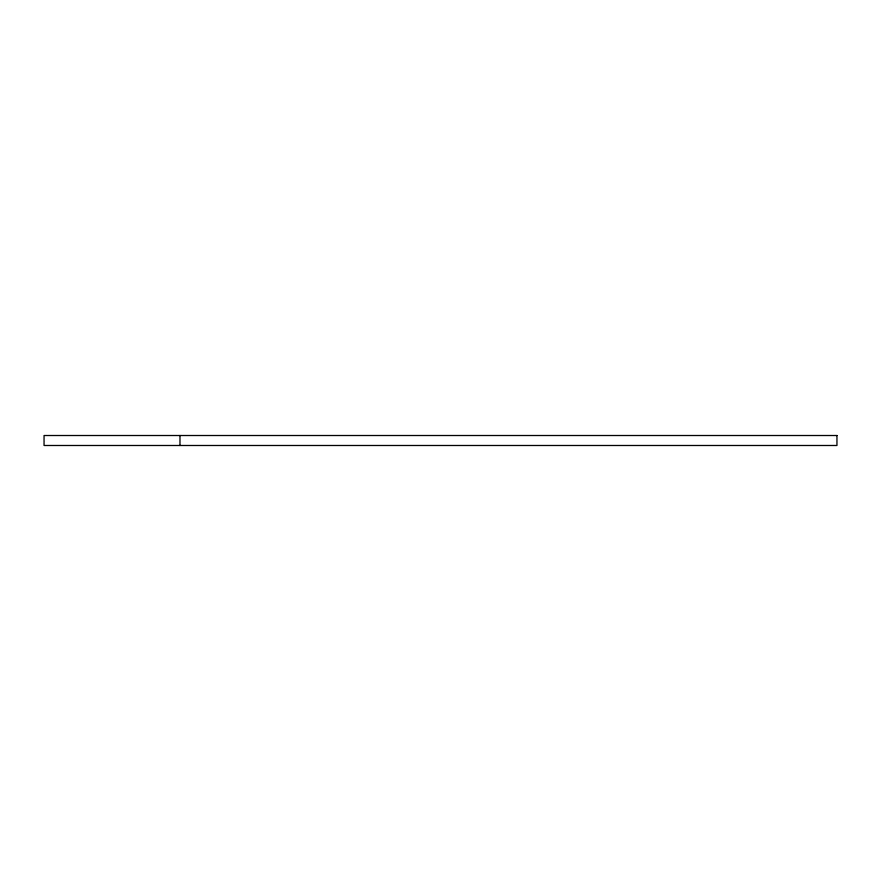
<?xml version="1.0" encoding="UTF-8"?>
<svg xmlns="http://www.w3.org/2000/svg" width="881" height="881" viewBox="0 0 881 881"><rect width="100%" height="100%" fill="white"/><g stroke="black" fill="none" stroke-linecap="round" stroke-linejoin="round"><path stroke-width="1.32" d="M179.977 435.511L179.977 445.489M836.95 435.511L44.05 435.511L44.05 445.489L836.95 445.489L836.95 435.511"/></g></svg>
